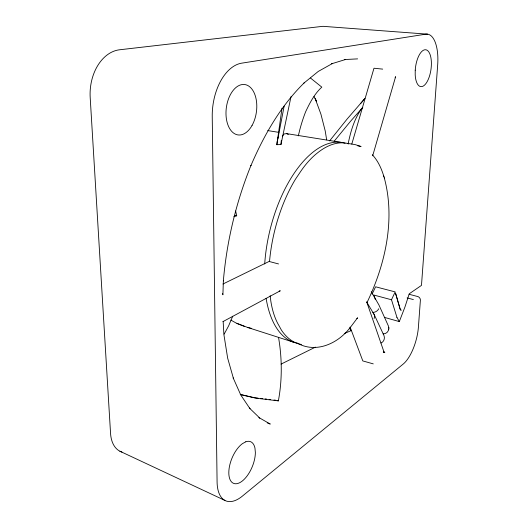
<?xml version="1.0" encoding="UTF-8"?>
<svg xmlns="http://www.w3.org/2000/svg" width="528" height="528" viewBox="0 0 528 528"><rect width="100%" height="100%" fill="white"/><g stroke="black" fill="none" stroke-linecap="round" stroke-linejoin="round"><path stroke-width="0.79" d="M222.955 284.011L269.551 261.228A103.151 50.926 -76.5 0 1 295.522 179.111L299.31 173.494A91.707 45.606 -76.9 0 1 317.414 152.962A103.151 50.926 -76.5 0 1 346.553 143.24L355.265 144.639L361.132 146.546M278.659 136.429L277.675 138.673L276.844 144.712L280.962 144.527L281.292 140.468M276.844 144.712L282.011 108.154M280.962 144.527L291.001 96.677M240.247 394.528L255.77 398.152L278.368 400.877C282.256 380.101 282.11 358.631 278.612 337.808M348.19 143.636C350.684 131.182 354.433 118.51 362.01 108.141M277.22 142.098L284.15 106.095M298.294 135.887L299.878 129.452A71.128 24.493 -80.7 0 1 305.653 111.731C309.83 102.848 314.47 93.852 321.809 87.133L310.543 78.078M371.263 291.72L378.88 304.874L388.403 325.987C390.139 329.624 387.116 334.198 383.104 333.927M351.793 144.065L373.982 68.224L382.701 69.122M384.49 317.401L399.32 321.585L404.963 306.966L409.24 293.786L421.476 285.391L437.672 65.023A34.109 14.329 -82.3 0 0 425.72 34.181L241.672 63.169A46.649 27.885 -82.6 0 0 212.236 116.662L217.087 481.925A41.276 20.189 -67.7 0 0 242.425 496.082L403.26 364.01A29.977 11.748 -74.6 0 0 418.42 326.99L420.387 300.241A3.234 2.686 52.4 0 0 417.694 296.525L409.154 294.294M232.716 316.232L228.624 325.882L224.162 334.105M395.142 77.748L395.617 76.679L372.676 155.806L372.365 154.81C378.061 160.842 381.546 168.716 383.902 176.59M396.931 317.354L391.505 299.772L395.162 291.905L375.599 286.79L372.115 294.096M282.335 136.224L284.143 133.96L286.559 133.604L342.144 142.527M360.571 103.62L364.901 98.472L347.101 119.064L329.564 140.943M349.919 327.961L357.568 317.803L356.862 318.648M334.145 141.253L350.849 120.905L362.809 107.375M304.319 82.744C280.533 106.022 263.888 135.373 250.853 165.739L250.985 165.416C236.075 202.277 226.743 241.289 223.357 280.909L223.384 280.559L222.902 294.776L222.631 293.581M349.483 328.416C337.696 343.405 316.787 353.107 298.564 343.814M303.673 83.292L318.259 71.432L332.62 63.413L331.742 63.749L345.543 59.499L344.593 59.552L357.614 58.879M381.044 342.995C383.935 341.86 385.143 338.263 383.935 335.485L374.286 314.761M315.454 347.12L281.068 364.102M222.908 321.644L280.282 290.789L279.187 291.073M344.236 333.551L351.008 330.686L349.866 327.624M233.825 216.77L236.702 215.787L235.64 210.969M372.794 312.385L374.233 312.239A5.722 4.805 -29.6 0 0 378.748 308.715M427.627 34.168L324.304 26.42A31.64 16.421 -84.1 0 0 322.133 26.4L119.572 49.784A42.161 30.221 -85.3 0 0 90.196 97.568L110.55 433.31A37.785 22.499 -64.8 0 0 121.942 452.074M373.256 363.878L362.815 360.928L350.104 327.076M258.073 398.112L254.153 397.657L241.751 394.766M260.429 398.383L262.779 398.66M265.135 398.93L266.699 399.109M269.108 399.399L270.725 399.597M273.966 400L275.583 400.198M267.742 130.581L278.936 132.376M357.852 145.873L360.215 146.249M230.822 320.054L235.93 322.931L247.54 327.419L251.335 328.337M236.702 215.787L235.039 215.285M269.537 261.571L278.553 263.947M407.128 297.917L413.378 299.567M391.505 299.772L373.89 295.053L375.395 299.607M277.048 400.488L278.368 400.877M383.288 351.978L384.833 352.453L383.612 351.978L384.344 352.328M247.54 327.419L294.32 342.448M347.266 143.471L348.698 143.933M236.881 323.492L244.563 326.469M267.201 422.862L270.25 424.057L258.944 417.582L259.763 418.057L249.381 408.038L250.008 408.738L240.834 395.102L233.185 377.936L233.515 378.721L227.66 358.156L223.898 334.587L223.159 321.479M119.876 451.209L224.928 500.432M286.559 133.604L288.347 134.482M400.25 309.573L401.168 310.286L400.138 309.085L395.518 293.119L400.138 309.085M373.217 313.394L373.626 313.731A5.735 4.666 -24.5 0 1 374.055 318.483M366.696 301.891L384.219 352.664L383.81 351.998M350.117 329.663L351.008 330.686M366.775 302.188L374.207 314.589M396.898 317.302L399.32 321.585M314.021 96.479L316.628 101.614L315.137 98.465L320.918 114.154L325.228 130.984L326.66 139.841M384.259 177.791C395.538 219.364 385.341 264.508 367.019 302.511L366.986 302.201M383.711 175.956L384.45 178.411M270.158 295.746L270.831 301.171A88.183 43.969 -76.1 0 0 279.022 325.723L281.391 330.059A103.151 50.926 -76.5 0 0 301.468 344.487M388.799 327.347L388.806 327.683M388.819 328.753L388.832 329.122M297.977 343.246A102.815 51.223 -76.5 0 1 266.105 298.373M264.7 263.993A102.815 51.223 -76.5 0 1 345.055 143.24M415.232 70.158L415.199 74.917A18.599 7.808 -82.3 0 0 420.116 86.46L422.156 86.526A18.599 7.808 -82.3 0 0 431.317 66.099A18.599 7.808 -82.3 0 0 424.433 49.843A18.599 7.808 -82.3 0 0 415.232 70.158M245.777 441.791L242.332 443.705A22.499 11.002 -67.7 0 0 228.815 472.441A22.499 11.002 -67.7 0 0 241.963 481.272A22.499 11.002 -67.7 0 0 255.367 452.47L254.951 448.048A22.499 11.002 -67.7 0 0 245.777 441.791M252.041 125.459A25.423 15.187 -82.6 0 0 245.711 84.724A25.423 15.187 -82.6 0 0 226.42 119.031A25.423 15.187 -82.6 0 0 252.041 125.459"/></g></svg>
